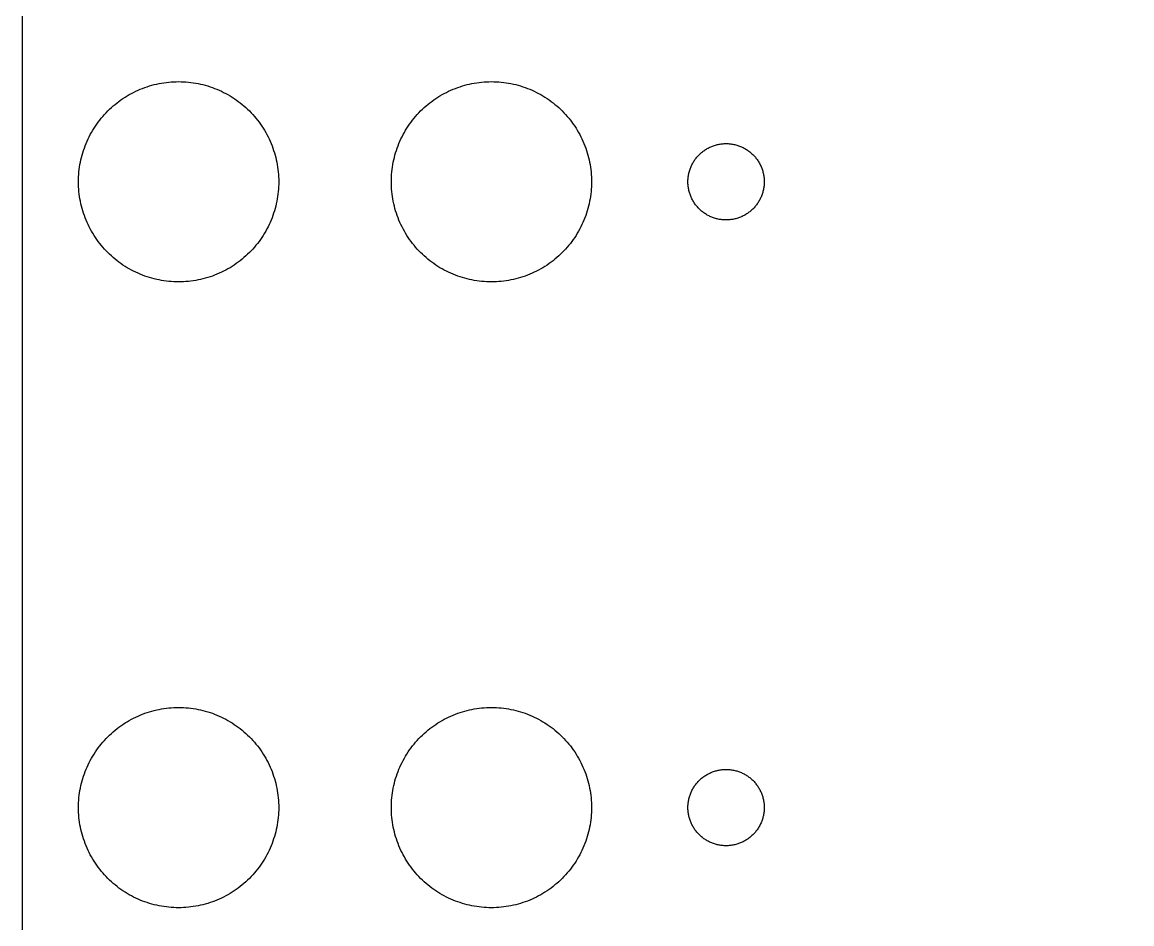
# Model space of a CAD drawing. Extents: x -13 to 170, y -142 to -14.
# Drawn here: x -12.5 to 31.84, y -114.02 to -78 of the extents above; entities that cross this region are included whole.
import ezdxf

# ---------------------------------------------------------------- set-up
doc = ezdxf.new("R2010")
doc.units = 0

msp = doc.modelspace()

# ---------------------------------------------------------------- linework, layer by layer
at = {"color": 34, "true_color": 0x008000}
for points in [[(-12.500102, -142.249906, 0), (170.040046, -142.249906, 0), (170.040046, -13.750036, 0), (-12.500102, -13.750036, 0), (-12.500102, -142.249906, 0)], [(-10.249916, -84.37499, 0), (-10.248646, -84.276946, 0), (-10.24509, -84.178648, 0), (-10.238994, -84.080858, 0), (-10.230612, -83.982814, 0), (-10.219944, -83.885278, 0), (-10.206736, -83.787996, 0), (-10.190988, -83.691222, 0), (-10.172954, -83.594702, 0), (-10.152634, -83.49869, 0), (-10.130028, -83.403186, 0), (-10.105136, -83.30819, 0), (-10.077704, -83.213956, 0), (-10.047986, -83.12023, 0), (-10.015982, -83.02752, 0), (-9.981946, -82.935318, 0), (-9.94537, -82.844386, 0), (-9.906762, -82.753962, 0), (-9.865868, -82.664808, 0), (-9.822688, -82.57667, 0), (-9.777476, -82.489294, 0), (-9.730232, -82.403442, 0), (-9.680956, -82.318606, 0), (-9.629394, -82.23504, 0), (-9.5758, -82.152744, 0), (-9.520174, -82.071718, 0), (-9.46277, -81.992216, 0), (-9.403334, -81.913984, 0), (-9.341866, -81.83753, 0), (-9.278874, -81.762346, 0), (-9.213596, -81.688686, 0), (-9.146794, -81.616804, 0), (-9.078468, -81.546446, 0), (-9.00811, -81.47812, 0), (-8.936228, -81.411318, 0), (-8.862568, -81.34604, 0), (-8.787384, -81.283048, 0), (-8.71093, -81.22158, 0), (-8.632698, -81.162144, 0), (-8.553196, -81.10474, 0), (-8.47217, -81.049114, 0), (-8.389874, -80.99552, 0), (-8.306308, -80.943958, 0), (-8.221472, -80.894682, 0), (-8.13562, -80.847438, 0), (-8.048244, -80.802226, 0), (-7.960106, -80.759046, 0), (-7.870952, -80.718152, 0), (-7.780528, -80.679544, 0), (-7.689596, -80.642968, 0), (-7.597394, -80.608932, 0), (-7.504684, -80.576928, 0), (-7.410958, -80.54721, 0), (-7.316724, -80.519778, 0), (-7.221728, -80.494886, 0), (-7.126224, -80.47228, 0), (-7.030212, -80.45196, 0), (-6.933692, -80.433926, 0), (-6.836918, -80.418178, 0), (-6.739636, -80.40497, 0), (-6.6421, -80.394302, 0), (-6.544056, -80.38592, 0), (-6.446266, -80.379824, 0), (-6.347968, -80.376268, 0), (-6.249924, -80.374998, 0), (-6.15188, -80.376268, 0), (-6.053582, -80.379824, 0), (-5.955792, -80.38592, 0), (-5.857748, -80.394302, 0), (-5.760212, -80.40497, 0), (-5.66293, -80.418178, 0), (-5.566156, -80.433926, 0), (-5.469636, -80.45196, 0), (-5.373624, -80.47228, 0), (-5.27812, -80.494886, 0), (-5.183124, -80.519778, 0), (-5.08889, -80.54721, 0), (-4.995164, -80.576928, 0), (-4.902454, -80.608932, 0), (-4.810252, -80.642968, 0), (-4.71932, -80.679544, 0), (-4.628896, -80.718152, 0), (-4.539742, -80.759046, 0), (-4.451604, -80.802226, 0), (-4.364228, -80.847438, 0), (-4.278376, -80.894682, 0), (-4.19354, -80.943958, 0), (-4.109974, -80.99552, 0), (-4.027678, -81.049114, 0), (-3.946652, -81.10474, 0), (-3.86715, -81.162144, 0), (-3.788918, -81.22158, 0), (-3.712464, -81.283048, 0), (-3.63728, -81.34604, 0), (-3.56362, -81.411318, 0), (-3.491738, -81.47812, 0), (-3.42138, -81.546446, 0), (-3.353054, -81.616804, 0), (-3.286252, -81.688686, 0), (-3.220974, -81.762346, 0), (-3.157982, -81.83753, 0), (-3.096514, -81.913984, 0), (-3.037078, -81.992216, 0), (-2.979674, -82.071718, 0), (-2.924048, -82.152744, 0), (-2.870454, -82.23504, 0), (-2.818892, -82.318606, 0), (-2.769616, -82.403442, 0), (-2.722372, -82.489294, 0), (-2.67716, -82.57667, 0), (-2.63398, -82.664808, 0), (-2.593086, -82.753962, 0), (-2.554478, -82.844386, 0), (-2.517902, -82.935318, 0), (-2.483866, -83.02752, 0), (-2.451862, -83.12023, 0), (-2.422144, -83.213956, 0), (-2.394712, -83.30819, 0), (-2.36982, -83.403186, 0), (-2.347214, -83.49869, 0), (-2.326894, -83.594702, 0), (-2.30886, -83.691222, 0), (-2.293112, -83.787996, 0), (-2.279904, -83.885278, 0), (-2.269236, -83.982814, 0), (-2.260854, -84.080858, 0), (-2.254758, -84.178648, 0), (-2.251202, -84.276946, 0), (-2.249932, -84.37499, 0), (-2.251202, -84.473034, 0), (-2.254758, -84.571332, 0), (-2.260854, -84.669122, 0), (-2.269236, -84.767166, 0), (-2.279904, -84.864702, 0), (-2.293112, -84.961984, 0), (-2.30886, -85.058758, 0), (-2.326894, -85.155278, 0), (-2.347214, -85.25129, 0), (-2.36982, -85.346794, 0), (-2.394712, -85.44179, 0), (-2.422144, -85.536024, 0), (-2.451862, -85.62975, 0), (-2.483866, -85.72246, 0), (-2.517902, -85.814662, 0), (-2.554478, -85.905594, 0), (-2.593086, -85.996018, 0), (-2.63398, -86.085172, 0), (-2.67716, -86.17331, 0), (-2.722372, -86.260686, 0), (-2.769616, -86.346538, 0), (-2.818892, -86.431374, 0), (-2.870454, -86.51494, 0), (-2.924048, -86.597236, 0), (-2.979674, -86.678262, 0), (-3.037078, -86.757764, 0), (-3.096514, -86.835996, 0), (-3.157982, -86.91245, 0), (-3.220974, -86.987634, 0), (-3.286252, -87.061294, 0), (-3.353054, -87.133176, 0), (-3.42138, -87.203534, 0), (-3.491738, -87.27186, 0), (-3.56362, -87.338662, 0), (-3.63728, -87.40394, 0), (-3.712464, -87.466932, 0), (-3.788918, -87.5284, 0), (-3.86715, -87.587836, 0), (-3.946652, -87.64524, 0), (-4.027678, -87.700866, 0), (-4.109974, -87.75446, 0), (-4.19354, -87.806022, 0), (-4.278376, -87.855298, 0), (-4.364228, -87.902542, 0), (-4.451604, -87.947754, 0), (-4.539742, -87.990934, 0), (-4.628896, -88.031828, 0), (-4.71932, -88.070436, 0), (-4.810252, -88.107012, 0), (-4.902454, -88.141048, 0), (-4.995164, -88.173052, 0), (-5.08889, -88.20277, 0), (-5.183124, -88.230202, 0), (-5.27812, -88.255094, 0), (-5.373624, -88.2777, 0), (-5.469636, -88.29802, 0), (-5.566156, -88.316054, 0), (-5.66293, -88.331802, 0), (-5.760212, -88.34501, 0), (-5.857748, -88.355678, 0), (-5.955792, -88.36406, 0), (-6.053582, -88.370156, 0), (-6.15188, -88.373712, 0), (-6.249924, -88.374982, 0), (-6.347968, -88.373712, 0), (-6.446266, -88.370156, 0), (-6.544056, -88.36406, 0), (-6.6421, -88.355678, 0), (-6.739636, -88.34501, 0), (-6.836918, -88.331802, 0), (-6.933692, -88.316054, 0), (-7.030212, -88.29802, 0), (-7.126224, -88.2777, 0), (-7.221728, -88.255094, 0), (-7.316724, -88.230202, 0), (-7.410958, -88.20277, 0), (-7.504684, -88.173052, 0), (-7.597394, -88.141048, 0), (-7.689596, -88.107012, 0), (-7.780528, -88.070436, 0), (-7.870952, -88.031828, 0), (-7.960106, -87.990934, 0), (-8.048244, -87.947754, 0), (-8.13562, -87.902542, 0), (-8.221472, -87.855298, 0), (-8.306308, -87.806022, 0), (-8.389874, -87.75446, 0), (-8.47217, -87.700866, 0), (-8.553196, -87.64524, 0), (-8.632698, -87.587836, 0), (-8.71093, -87.5284, 0), (-8.787384, -87.466932, 0), (-8.862568, -87.40394, 0), (-8.936228, -87.338662, 0), (-9.00811, -87.27186, 0), (-9.078468, -87.203534, 0), (-9.146794, -87.133176, 0), (-9.213596, -87.061294, 0), (-9.278874, -86.987634, 0), (-9.341866, -86.91245, 0), (-9.403334, -86.835996, 0), (-9.46277, -86.757764, 0), (-9.520174, -86.678262, 0), (-9.5758, -86.597236, 0), (-9.629394, -86.51494, 0), (-9.680956, -86.431374, 0), (-9.730232, -86.346538, 0), (-9.777476, -86.260686, 0), (-9.822688, -86.17331, 0), (-9.865868, -86.085172, 0), (-9.906762, -85.996018, 0), (-9.94537, -85.905594, 0), (-9.981946, -85.814662, 0), (-10.015982, -85.72246, 0), (-10.047986, -85.62975, 0), (-10.077704, -85.536024, 0), (-10.105136, -85.44179, 0), (-10.130028, -85.346794, 0), (-10.152634, -85.25129, 0), (-10.172954, -85.155278, 0), (-10.190988, -85.058758, 0), (-10.206736, -84.961984, 0), (-10.219944, -84.864702, 0), (-10.230612, -84.767166, 0), (-10.238994, -84.669122, 0), (-10.24509, -84.571332, 0), (-10.248646, -84.473034, 0), (-10.249916, -84.37499, 0)], [(2.249932, -84.37499, 0), (2.251202, -84.276946, 0), (2.254758, -84.178648, 0), (2.260854, -84.080858, 0), (2.269236, -83.982814, 0), (2.279904, -83.885278, 0), (2.293112, -83.787996, 0), (2.30886, -83.691222, 0), (2.326894, -83.594702, 0), (2.347214, -83.49869, 0), (2.36982, -83.403186, 0), (2.394712, -83.30819, 0), (2.422144, -83.213956, 0), (2.451862, -83.12023, 0), (2.483866, -83.02752, 0), (2.517902, -82.935318, 0), (2.554478, -82.844386, 0), (2.593086, -82.753962, 0), (2.63398, -82.664808, 0), (2.67716, -82.57667, 0), (2.722372, -82.489294, 0), (2.769616, -82.403442, 0), (2.818892, -82.318606, 0), (2.870454, -82.23504, 0), (2.924048, -82.152744, 0), (2.979674, -82.071718, 0), (3.037078, -81.992216, 0), (3.096514, -81.913984, 0), (3.157982, -81.83753, 0), (3.220974, -81.762346, 0), (3.286252, -81.688686, 0), (3.353054, -81.616804, 0), (3.42138, -81.546446, 0), (3.491738, -81.47812, 0), (3.56362, -81.411318, 0), (3.63728, -81.34604, 0), (3.712464, -81.283048, 0), (3.788918, -81.22158, 0), (3.86715, -81.162144, 0), (3.946652, -81.10474, 0), (4.027678, -81.049114, 0), (4.109974, -80.99552, 0), (4.19354, -80.943958, 0), (4.278376, -80.894682, 0), (4.364228, -80.847438, 0), (4.451604, -80.802226, 0), (4.539742, -80.759046, 0), (4.628896, -80.718152, 0), (4.71932, -80.679544, 0), (4.810252, -80.642968, 0), (4.902454, -80.608932, 0), (4.995164, -80.576928, 0), (5.08889, -80.54721, 0), (5.183124, -80.519778, 0), (5.27812, -80.494886, 0), (5.373624, -80.47228, 0), (5.469636, -80.45196, 0), (5.566156, -80.433926, 0), (5.66293, -80.418178, 0), (5.760212, -80.40497, 0), (5.857748, -80.394302, 0), (5.955792, -80.38592, 0), (6.053582, -80.379824, 0), (6.15188, -80.376268, 0), (6.249924, -80.374998, 0), (6.347968, -80.376268, 0), (6.446266, -80.379824, 0), (6.544056, -80.38592, 0), (6.6421, -80.394302, 0), (6.739636, -80.40497, 0), (6.836918, -80.418178, 0), (6.933692, -80.433926, 0), (7.030212, -80.45196, 0), (7.126224, -80.47228, 0), (7.221728, -80.494886, 0), (7.316724, -80.519778, 0), (7.410958, -80.54721, 0), (7.504684, -80.576928, 0), (7.597394, -80.608932, 0), (7.689596, -80.642968, 0), (7.780528, -80.679544, 0), (7.870952, -80.718152, 0), (7.960106, -80.759046, 0), (8.048244, -80.802226, 0), (8.13562, -80.847438, 0), (8.221472, -80.894682, 0), (8.306308, -80.943958, 0), (8.389874, -80.99552, 0), (8.47217, -81.049114, 0), (8.553196, -81.10474, 0), (8.632698, -81.162144, 0), (8.71093, -81.22158, 0), (8.787384, -81.283048, 0), (8.862568, -81.34604, 0), (8.936228, -81.411318, 0), (9.00811, -81.47812, 0), (9.078468, -81.546446, 0), (9.146794, -81.616804, 0), (9.213596, -81.688686, 0), (9.278874, -81.762346, 0), (9.341866, -81.83753, 0), (9.403334, -81.913984, 0), (9.46277, -81.992216, 0), (9.520174, -82.071718, 0), (9.5758, -82.152744, 0), (9.629394, -82.23504, 0), (9.680956, -82.318606, 0), (9.730232, -82.403442, 0), (9.777476, -82.489294, 0), (9.822688, -82.57667, 0), (9.865868, -82.664808, 0), (9.906762, -82.753962, 0), (9.94537, -82.844386, 0), (9.981946, -82.935318, 0), (10.015982, -83.02752, 0), (10.047986, -83.12023, 0), (10.077704, -83.213956, 0), (10.105136, -83.30819, 0), (10.130028, -83.403186, 0), (10.152634, -83.49869, 0), (10.172954, -83.594702, 0), (10.190988, -83.691222, 0), (10.206736, -83.787996, 0), (10.219944, -83.885278, 0), (10.230612, -83.982814, 0), (10.238994, -84.080858, 0), (10.24509, -84.178648, 0), (10.248646, -84.276946, 0), (10.249916, -84.37499, 0), (10.248646, -84.473034, 0), (10.24509, -84.571332, 0), (10.238994, -84.669122, 0), (10.230612, -84.767166, 0), (10.219944, -84.864702, 0), (10.206736, -84.961984, 0), (10.190988, -85.058758, 0), (10.172954, -85.155278, 0), (10.152634, -85.25129, 0), (10.130028, -85.346794, 0), (10.105136, -85.44179, 0), (10.077704, -85.536024, 0), (10.047986, -85.62975, 0), (10.015982, -85.72246, 0), (9.981946, -85.814662, 0), (9.94537, -85.905594, 0), (9.906762, -85.996018, 0), (9.865868, -86.085172, 0), (9.822688, -86.17331, 0), (9.777476, -86.260686, 0), (9.730232, -86.346538, 0), (9.680956, -86.431374, 0), (9.629394, -86.51494, 0), (9.5758, -86.597236, 0), (9.520174, -86.678262, 0), (9.46277, -86.757764, 0), (9.403334, -86.835996, 0), (9.341866, -86.91245, 0), (9.278874, -86.987634, 0), (9.213596, -87.061294, 0), (9.146794, -87.133176, 0), (9.078468, -87.203534, 0), (9.00811, -87.27186, 0), (8.936228, -87.338662, 0), (8.862568, -87.40394, 0), (8.787384, -87.466932, 0), (8.71093, -87.5284, 0), (8.632698, -87.587836, 0), (8.553196, -87.64524, 0), (8.47217, -87.700866, 0), (8.389874, -87.75446, 0), (8.306308, -87.806022, 0), (8.221472, -87.855298, 0), (8.13562, -87.902542, 0), (8.048244, -87.947754, 0), (7.960106, -87.990934, 0), (7.870952, -88.031828, 0), (7.780528, -88.070436, 0), (7.689596, -88.107012, 0), (7.597394, -88.141048, 0), (7.504684, -88.173052, 0), (7.410958, -88.20277, 0), (7.316724, -88.230202, 0), (7.221728, -88.255094, 0), (7.126224, -88.2777, 0), (7.030212, -88.29802, 0), (6.933692, -88.316054, 0), (6.836918, -88.331802, 0), (6.739636, -88.34501, 0), (6.6421, -88.355678, 0), (6.544056, -88.36406, 0), (6.446266, -88.370156, 0), (6.347968, -88.373712, 0), (6.249924, -88.374982, 0), (6.15188, -88.373712, 0), (6.053582, -88.370156, 0), (5.955792, -88.36406, 0), (5.857748, -88.355678, 0), (5.760212, -88.34501, 0), (5.66293, -88.331802, 0), (5.566156, -88.316054, 0), (5.469636, -88.29802, 0), (5.373624, -88.2777, 0), (5.27812, -88.255094, 0), (5.183124, -88.230202, 0), (5.08889, -88.20277, 0), (4.995164, -88.173052, 0), (4.902454, -88.141048, 0), (4.810252, -88.107012, 0), (4.71932, -88.070436, 0), (4.628896, -88.031828, 0), (4.539742, -87.990934, 0), (4.451604, -87.947754, 0), (4.364228, -87.902542, 0), (4.278376, -87.855298, 0), (4.19354, -87.806022, 0), (4.109974, -87.75446, 0), (4.027678, -87.700866, 0), (3.946652, -87.64524, 0), (3.86715, -87.587836, 0), (3.788918, -87.5284, 0), (3.712464, -87.466932, 0), (3.63728, -87.40394, 0), (3.56362, -87.338662, 0), (3.491738, -87.27186, 0), (3.42138, -87.203534, 0), (3.353054, -87.133176, 0), (3.286252, -87.061294, 0), (3.220974, -86.987634, 0), (3.157982, -86.91245, 0), (3.096514, -86.835996, 0), (3.037078, -86.757764, 0), (2.979674, -86.678262, 0), (2.924048, -86.597236, 0), (2.870454, -86.51494, 0), (2.818892, -86.431374, 0), (2.769616, -86.346538, 0), (2.722372, -86.260686, 0), (2.67716, -86.17331, 0), (2.63398, -86.085172, 0), (2.593086, -85.996018, 0), (2.554478, -85.905594, 0), (2.517902, -85.814662, 0), (2.483866, -85.72246, 0), (2.451862, -85.62975, 0), (2.422144, -85.536024, 0), (2.394712, -85.44179, 0), (2.36982, -85.346794, 0), (2.347214, -85.25129, 0), (2.326894, -85.155278, 0), (2.30886, -85.058758, 0), (2.293112, -84.961984, 0), (2.279904, -84.864702, 0), (2.269236, -84.767166, 0), (2.260854, -84.669122, 0), (2.254758, -84.571332, 0), (2.251202, -84.473034, 0), (2.249932, -84.37499, 0)], [(14.100048, -84.37499, 0), (14.100556, -84.33562, 0), (14.10208, -84.296504, 0), (14.10462, -84.257388, 0), (14.108176, -84.218272, 0), (14.112748, -84.179156, 0), (14.118336, -84.140294, 0), (14.124686, -84.101686, 0), (14.132306, -84.063078, 0), (14.140942, -84.024724, 0), (14.15034, -83.986624, 0), (14.160754, -83.948778, 0), (14.172184, -83.911186, 0), (14.18463, -83.873848, 0), (14.198092, -83.837018, 0), (14.212316, -83.800442, 0), (14.227556, -83.764374, 0), (14.243812, -83.72856, 0), (14.26083, -83.693254, 0), (14.278864, -83.658202, 0), (14.297914, -83.623912, 0), (14.317726, -83.589876, 0), (14.3383, -83.556602, 0), (14.35989, -83.523582, 0), (14.382242, -83.491324, 0), (14.405356, -83.459574, 0), (14.429232, -83.428586, 0), (14.454124, -83.398106, 0), (14.479524, -83.368134, 0), (14.50594, -83.339178, 0), (14.532864, -83.31073, 0), (14.560804, -83.28279, 0), (14.589252, -83.255866, 0), (14.618208, -83.22945, 0), (14.64818, -83.20405, 0), (14.67866, -83.179158, 0), (14.709648, -83.155282, 0), (14.741398, -83.132168, 0), (14.773656, -83.109816, 0), (14.806676, -83.088226, 0), (14.83995, -83.067652, 0), (14.873986, -83.04784, 0), (14.908276, -83.02879, 0), (14.943328, -83.010756, 0), (14.978634, -82.993738, 0), (15.014448, -82.977482, 0), (15.050516, -82.962242, 0), (15.087092, -82.948018, 0), (15.123922, -82.934556, 0), (15.16126, -82.92211, 0), (15.198852, -82.91068, 0), (15.236698, -82.900266, 0), (15.274798, -82.890868, 0), (15.313152, -82.882232, 0), (15.35176, -82.874612, 0), (15.390368, -82.868262, 0), (15.42923, -82.862674, 0), (15.468346, -82.858102, 0), (15.507462, -82.854546, 0), (15.546578, -82.852006, 0), (15.585694, -82.850482, 0), (15.625064, -82.849974, 0), (15.664434, -82.850482, 0), (15.70355, -82.852006, 0), (15.742666, -82.854546, 0), (15.781782, -82.858102, 0), (15.820898, -82.862674, 0), (15.85976, -82.868262, 0), (15.898368, -82.874612, 0), (15.936976, -82.882232, 0), (15.97533, -82.890868, 0), (16.01343, -82.900266, 0), (16.051276, -82.91068, 0), (16.088868, -82.92211, 0), (16.126206, -82.934556, 0), (16.163036, -82.948018, 0), (16.199612, -82.962242, 0), (16.23568, -82.977482, 0), (16.271494, -82.993738, 0), (16.3068, -83.010756, 0), (16.341852, -83.02879, 0), (16.376142, -83.04784, 0), (16.410178, -83.067652, 0), (16.443452, -83.088226, 0), (16.476472, -83.109816, 0), (16.50873, -83.132168, 0), (16.54048, -83.155282, 0), (16.571468, -83.179158, 0), (16.601948, -83.20405, 0), (16.63192, -83.22945, 0), (16.660876, -83.255866, 0), (16.689324, -83.28279, 0), (16.717264, -83.31073, 0), (16.744188, -83.339178, 0), (16.770604, -83.368134, 0), (16.796004, -83.398106, 0), (16.820896, -83.428586, 0), (16.844772, -83.459574, 0), (16.867886, -83.491324, 0), (16.890238, -83.523582, 0), (16.911828, -83.556602, 0), (16.932402, -83.589876, 0), (16.952214, -83.623912, 0), (16.971264, -83.658202, 0), (16.989298, -83.693254, 0), (17.006316, -83.72856, 0), (17.022572, -83.764374, 0), (17.037812, -83.800442, 0), (17.052036, -83.837018, 0), (17.065498, -83.873848, 0), (17.077944, -83.911186, 0), (17.089374, -83.948778, 0), (17.099788, -83.986624, 0), (17.109186, -84.024724, 0), (17.117822, -84.063078, 0), (17.125442, -84.101686, 0), (17.131792, -84.140294, 0), (17.13738, -84.179156, 0), (17.141952, -84.218272, 0), (17.145508, -84.257388, 0), (17.148048, -84.296504, 0), (17.149572, -84.33562, 0), (17.15008, -84.37499, 0), (17.149572, -84.41436, 0), (17.148048, -84.453476, 0), (17.145508, -84.492592, 0), (17.141952, -84.531708, 0), (17.13738, -84.570824, 0), (17.131792, -84.609686, 0), (17.125442, -84.648294, 0), (17.117822, -84.686902, 0), (17.109186, -84.725256, 0), (17.099788, -84.763356, 0), (17.089374, -84.801202, 0), (17.077944, -84.838794, 0), (17.065498, -84.876132, 0), (17.052036, -84.912962, 0), (17.037812, -84.949538, 0), (17.022572, -84.985606, 0), (17.006316, -85.02142, 0), (16.989298, -85.056726, 0), (16.971264, -85.091778, 0), (16.952214, -85.126068, 0), (16.932402, -85.160104, 0), (16.911828, -85.193378, 0), (16.890238, -85.226398, 0), (16.867886, -85.258656, 0), (16.844772, -85.290406, 0), (16.820896, -85.321394, 0), (16.796004, -85.351874, 0), (16.770604, -85.381846, 0), (16.744188, -85.410802, 0), (16.717264, -85.43925, 0), (16.689324, -85.46719, 0), (16.660876, -85.494114, 0), (16.63192, -85.52053, 0), (16.601948, -85.54593, 0), (16.571468, -85.570822, 0), (16.54048, -85.594698, 0), (16.50873, -85.617812, 0), (16.476472, -85.640164, 0), (16.443452, -85.661754, 0), (16.410178, -85.682328, 0), (16.376142, -85.70214, 0), (16.341852, -85.72119, 0), (16.3068, -85.739224, 0), (16.271494, -85.756242, 0), (16.23568, -85.772498, 0), (16.199612, -85.787738, 0), (16.163036, -85.801962, 0), (16.126206, -85.815424, 0), (16.088868, -85.82787, 0), (16.051276, -85.8393, 0), (16.01343, -85.849714, 0), (15.97533, -85.859112, 0), (15.936976, -85.867748, 0), (15.898368, -85.875368, 0), (15.85976, -85.881718, 0), (15.820898, -85.887306, 0), (15.781782, -85.891878, 0), (15.742666, -85.895434, 0), (15.70355, -85.897974, 0), (15.664434, -85.899498, 0), (15.625064, -85.900006, 0), (15.585694, -85.899498, 0), (15.546578, -85.897974, 0), (15.507462, -85.895434, 0), (15.468346, -85.891878, 0), (15.42923, -85.887306, 0), (15.390368, -85.881718, 0), (15.35176, -85.875368, 0), (15.313152, -85.867748, 0), (15.274798, -85.859112, 0), (15.236698, -85.849714, 0), (15.198852, -85.8393, 0), (15.16126, -85.82787, 0), (15.123922, -85.815424, 0), (15.087092, -85.801962, 0), (15.050516, -85.787738, 0), (15.014448, -85.772498, 0), (14.978634, -85.756242, 0), (14.943328, -85.739224, 0), (14.908276, -85.72119, 0), (14.873986, -85.70214, 0), (14.83995, -85.682328, 0), (14.806676, -85.661754, 0), (14.773656, -85.640164, 0), (14.741398, -85.617812, 0), (14.709648, -85.594698, 0), (14.67866, -85.570822, 0), (14.64818, -85.54593, 0), (14.618208, -85.52053, 0), (14.589252, -85.494114, 0), (14.560804, -85.46719, 0), (14.532864, -85.43925, 0), (14.50594, -85.410802, 0), (14.479524, -85.381846, 0), (14.454124, -85.351874, 0), (14.429232, -85.321394, 0), (14.405356, -85.290406, 0), (14.382242, -85.258656, 0), (14.35989, -85.226398, 0), (14.3383, -85.193378, 0), (14.317726, -85.160104, 0), (14.297914, -85.126068, 0), (14.278864, -85.091778, 0), (14.26083, -85.056726, 0), (14.243812, -85.02142, 0), (14.227556, -84.985606, 0), (14.212316, -84.949538, 0), (14.198092, -84.912962, 0), (14.18463, -84.876132, 0), (14.172184, -84.838794, 0), (14.160754, -84.801202, 0), (14.15034, -84.763356, 0), (14.140942, -84.725256, 0), (14.132306, -84.686902, 0), (14.124686, -84.648294, 0), (14.118336, -84.609686, 0), (14.112748, -84.570824, 0), (14.108176, -84.531708, 0), (14.10462, -84.492592, 0), (14.10208, -84.453476, 0), (14.100556, -84.41436, 0), (14.100048, -84.37499, 0)], [(-10.249916, -109.37494, 0), (-10.248646, -109.276896, 0), (-10.24509, -109.178598, 0), (-10.238994, -109.080808, 0), (-10.230612, -108.982764, 0), (-10.219944, -108.885228, 0), (-10.206736, -108.787946, 0), (-10.190988, -108.691172, 0), (-10.172954, -108.594652, 0), (-10.152634, -108.49864, 0), (-10.130028, -108.403136, 0), (-10.105136, -108.30814, 0), (-10.077704, -108.213906, 0), (-10.047986, -108.12018, 0), (-10.015982, -108.02747, 0), (-9.981946, -107.935268, 0), (-9.94537, -107.844336, 0), (-9.906762, -107.753912, 0), (-9.865868, -107.664758, 0), (-9.822688, -107.57662, 0), (-9.777476, -107.489244, 0), (-9.730232, -107.403392, 0), (-9.680956, -107.318556, 0), (-9.629394, -107.23499, 0), (-9.5758, -107.152694, 0), (-9.520174, -107.071668, 0), (-9.46277, -106.992166, 0), (-9.403334, -106.913934, 0), (-9.341866, -106.83748, 0), (-9.278874, -106.762296, 0), (-9.213596, -106.688636, 0), (-9.146794, -106.616754, 0), (-9.078468, -106.546396, 0), (-9.00811, -106.47807, 0), (-8.936228, -106.411268, 0), (-8.862568, -106.34599, 0), (-8.787384, -106.282998, 0), (-8.71093, -106.22153, 0), (-8.632698, -106.162094, 0), (-8.553196, -106.10469, 0), (-8.47217, -106.049064, 0), (-8.389874, -105.99547, 0), (-8.306308, -105.943908, 0), (-8.221472, -105.894632, 0), (-8.13562, -105.847388, 0), (-8.048244, -105.802176, 0), (-7.960106, -105.758996, 0), (-7.870952, -105.718102, 0), (-7.780528, -105.679494, 0), (-7.689596, -105.642918, 0), (-7.597394, -105.608882, 0), (-7.504684, -105.576878, 0), (-7.410958, -105.54716, 0), (-7.316724, -105.519728, 0), (-7.221728, -105.494836, 0), (-7.126224, -105.47223, 0), (-7.030212, -105.45191, 0), (-6.933692, -105.433876, 0), (-6.836918, -105.418128, 0), (-6.739636, -105.40492, 0), (-6.6421, -105.394252, 0), (-6.544056, -105.38587, 0), (-6.446266, -105.379774, 0), (-6.347968, -105.376218, 0), (-6.249924, -105.374948, 0), (-6.15188, -105.376218, 0), (-6.053582, -105.379774, 0), (-5.955792, -105.38587, 0), (-5.857748, -105.394252, 0), (-5.760212, -105.40492, 0), (-5.66293, -105.418128, 0), (-5.566156, -105.433876, 0), (-5.469636, -105.45191, 0), (-5.373624, -105.47223, 0), (-5.27812, -105.494836, 0), (-5.183124, -105.519728, 0), (-5.08889, -105.54716, 0), (-4.995164, -105.576878, 0), (-4.902454, -105.608882, 0), (-4.810252, -105.642918, 0), (-4.71932, -105.679494, 0), (-4.628896, -105.718102, 0), (-4.539742, -105.758996, 0), (-4.451604, -105.802176, 0), (-4.364228, -105.847388, 0), (-4.278376, -105.894632, 0), (-4.19354, -105.943908, 0), (-4.109974, -105.99547, 0), (-4.027678, -106.049064, 0), (-3.946652, -106.10469, 0), (-3.86715, -106.162094, 0), (-3.788918, -106.22153, 0), (-3.712464, -106.282998, 0), (-3.63728, -106.34599, 0), (-3.56362, -106.411268, 0), (-3.491738, -106.47807, 0), (-3.42138, -106.546396, 0), (-3.353054, -106.616754, 0), (-3.286252, -106.688636, 0), (-3.220974, -106.762296, 0), (-3.157982, -106.83748, 0), (-3.096514, -106.913934, 0), (-3.037078, -106.992166, 0), (-2.979674, -107.071668, 0), (-2.924048, -107.152694, 0), (-2.870454, -107.23499, 0), (-2.818892, -107.318556, 0), (-2.769616, -107.403392, 0), (-2.722372, -107.489244, 0), (-2.67716, -107.57662, 0), (-2.63398, -107.664758, 0), (-2.593086, -107.753912, 0), (-2.554478, -107.844336, 0), (-2.517902, -107.935268, 0), (-2.483866, -108.02747, 0), (-2.451862, -108.12018, 0), (-2.422144, -108.213906, 0), (-2.394712, -108.30814, 0), (-2.36982, -108.403136, 0), (-2.347214, -108.49864, 0), (-2.326894, -108.594652, 0), (-2.30886, -108.691172, 0), (-2.293112, -108.787946, 0), (-2.279904, -108.885228, 0), (-2.269236, -108.982764, 0), (-2.260854, -109.080808, 0), (-2.254758, -109.178598, 0), (-2.251202, -109.276896, 0), (-2.249932, -109.37494, 0), (-2.251202, -109.472984, 0), (-2.254758, -109.571282, 0), (-2.260854, -109.669072, 0), (-2.269236, -109.767116, 0), (-2.279904, -109.864652, 0), (-2.293112, -109.961934, 0), (-2.30886, -110.058708, 0), (-2.326894, -110.155228, 0), (-2.347214, -110.25124, 0), (-2.36982, -110.346744, 0), (-2.394712, -110.44174, 0), (-2.422144, -110.535974, 0), (-2.451862, -110.6297, 0), (-2.483866, -110.72241, 0), (-2.517902, -110.814612, 0), (-2.554478, -110.905544, 0), (-2.593086, -110.995968, 0), (-2.63398, -111.085122, 0), (-2.67716, -111.17326, 0), (-2.722372, -111.260636, 0), (-2.769616, -111.346488, 0), (-2.818892, -111.431324, 0), (-2.870454, -111.51489, 0), (-2.924048, -111.597186, 0), (-2.979674, -111.678212, 0), (-3.037078, -111.757714, 0), (-3.096514, -111.835946, 0), (-3.157982, -111.9124, 0), (-3.220974, -111.987584, 0), (-3.286252, -112.061244, 0), (-3.353054, -112.133126, 0), (-3.42138, -112.203484, 0), (-3.491738, -112.27181, 0), (-3.56362, -112.338612, 0), (-3.63728, -112.40389, 0), (-3.712464, -112.466882, 0), (-3.788918, -112.52835, 0), (-3.86715, -112.587786, 0), (-3.946652, -112.64519, 0), (-4.027678, -112.700816, 0), (-4.109974, -112.75441, 0), (-4.19354, -112.805972, 0), (-4.278376, -112.855248, 0), (-4.364228, -112.902492, 0), (-4.451604, -112.947704, 0), (-4.539742, -112.990884, 0), (-4.628896, -113.031778, 0), (-4.71932, -113.070386, 0), (-4.810252, -113.106962, 0), (-4.902454, -113.140998, 0), (-4.995164, -113.173002, 0), (-5.08889, -113.20272, 0), (-5.183124, -113.230152, 0), (-5.27812, -113.255044, 0), (-5.373624, -113.27765, 0), (-5.469636, -113.29797, 0), (-5.566156, -113.316004, 0), (-5.66293, -113.331752, 0), (-5.760212, -113.34496, 0), (-5.857748, -113.355628, 0), (-5.955792, -113.36401, 0), (-6.053582, -113.370106, 0), (-6.15188, -113.373662, 0), (-6.249924, -113.374932, 0), (-6.347968, -113.373662, 0), (-6.446266, -113.370106, 0), (-6.544056, -113.36401, 0), (-6.6421, -113.355628, 0), (-6.739636, -113.34496, 0), (-6.836918, -113.331752, 0), (-6.933692, -113.316004, 0), (-7.030212, -113.29797, 0), (-7.126224, -113.27765, 0), (-7.221728, -113.255044, 0), (-7.316724, -113.230152, 0), (-7.410958, -113.20272, 0), (-7.504684, -113.173002, 0), (-7.597394, -113.140998, 0), (-7.689596, -113.106962, 0), (-7.780528, -113.070386, 0), (-7.870952, -113.031778, 0), (-7.960106, -112.990884, 0), (-8.048244, -112.947704, 0), (-8.13562, -112.902492, 0), (-8.221472, -112.855248, 0), (-8.306308, -112.805972, 0), (-8.389874, -112.75441, 0), (-8.47217, -112.700816, 0), (-8.553196, -112.64519, 0), (-8.632698, -112.587786, 0), (-8.71093, -112.52835, 0), (-8.787384, -112.466882, 0), (-8.862568, -112.40389, 0), (-8.936228, -112.338612, 0), (-9.00811, -112.27181, 0), (-9.078468, -112.203484, 0), (-9.146794, -112.133126, 0), (-9.213596, -112.061244, 0), (-9.278874, -111.987584, 0), (-9.341866, -111.9124, 0), (-9.403334, -111.835946, 0), (-9.46277, -111.757714, 0), (-9.520174, -111.678212, 0), (-9.5758, -111.597186, 0), (-9.629394, -111.51489, 0), (-9.680956, -111.431324, 0), (-9.730232, -111.346488, 0), (-9.777476, -111.260636, 0), (-9.822688, -111.17326, 0), (-9.865868, -111.085122, 0), (-9.906762, -110.995968, 0), (-9.94537, -110.905544, 0), (-9.981946, -110.814612, 0), (-10.015982, -110.72241, 0), (-10.047986, -110.6297, 0), (-10.077704, -110.535974, 0), (-10.105136, -110.44174, 0), (-10.130028, -110.346744, 0), (-10.152634, -110.25124, 0), (-10.172954, -110.155228, 0), (-10.190988, -110.058708, 0), (-10.206736, -109.961934, 0), (-10.219944, -109.864652, 0), (-10.230612, -109.767116, 0), (-10.238994, -109.669072, 0), (-10.24509, -109.571282, 0), (-10.248646, -109.472984, 0), (-10.249916, -109.37494, 0)], [(2.249932, -109.37494, 0), (2.251202, -109.276896, 0), (2.254758, -109.178598, 0), (2.260854, -109.080808, 0), (2.269236, -108.982764, 0), (2.279904, -108.885228, 0), (2.293112, -108.787946, 0), (2.30886, -108.691172, 0), (2.326894, -108.594652, 0), (2.347214, -108.49864, 0), (2.36982, -108.403136, 0), (2.394712, -108.30814, 0), (2.422144, -108.213906, 0), (2.451862, -108.12018, 0), (2.483866, -108.02747, 0), (2.517902, -107.935268, 0), (2.554478, -107.844336, 0), (2.593086, -107.753912, 0), (2.63398, -107.664758, 0), (2.67716, -107.57662, 0), (2.722372, -107.489244, 0), (2.769616, -107.403392, 0), (2.818892, -107.318556, 0), (2.870454, -107.23499, 0), (2.924048, -107.152694, 0), (2.979674, -107.071668, 0), (3.037078, -106.992166, 0), (3.096514, -106.913934, 0), (3.157982, -106.83748, 0), (3.220974, -106.762296, 0), (3.286252, -106.688636, 0), (3.353054, -106.616754, 0), (3.42138, -106.546396, 0), (3.491738, -106.47807, 0), (3.56362, -106.411268, 0), (3.63728, -106.34599, 0), (3.712464, -106.282998, 0), (3.788918, -106.22153, 0), (3.86715, -106.162094, 0), (3.946652, -106.10469, 0), (4.027678, -106.049064, 0), (4.109974, -105.99547, 0), (4.19354, -105.943908, 0), (4.278376, -105.894632, 0), (4.364228, -105.847388, 0), (4.451604, -105.802176, 0), (4.539742, -105.758996, 0), (4.628896, -105.718102, 0), (4.71932, -105.679494, 0), (4.810252, -105.642918, 0), (4.902454, -105.608882, 0), (4.995164, -105.576878, 0), (5.08889, -105.54716, 0), (5.183124, -105.519728, 0), (5.27812, -105.494836, 0), (5.373624, -105.47223, 0), (5.469636, -105.45191, 0), (5.566156, -105.433876, 0), (5.66293, -105.418128, 0), (5.760212, -105.40492, 0), (5.857748, -105.394252, 0), (5.955792, -105.38587, 0), (6.053582, -105.379774, 0), (6.15188, -105.376218, 0), (6.249924, -105.374948, 0), (6.347968, -105.376218, 0), (6.446266, -105.379774, 0), (6.544056, -105.38587, 0), (6.6421, -105.394252, 0), (6.739636, -105.40492, 0), (6.836918, -105.418128, 0), (6.933692, -105.433876, 0), (7.030212, -105.45191, 0), (7.126224, -105.47223, 0), (7.221728, -105.494836, 0), (7.316724, -105.519728, 0), (7.410958, -105.54716, 0), (7.504684, -105.576878, 0), (7.597394, -105.608882, 0), (7.689596, -105.642918, 0), (7.780528, -105.679494, 0), (7.870952, -105.718102, 0), (7.960106, -105.758996, 0), (8.048244, -105.802176, 0), (8.13562, -105.847388, 0), (8.221472, -105.894632, 0), (8.306308, -105.943908, 0), (8.389874, -105.99547, 0), (8.47217, -106.049064, 0), (8.553196, -106.10469, 0), (8.632698, -106.162094, 0), (8.71093, -106.22153, 0), (8.787384, -106.282998, 0), (8.862568, -106.34599, 0), (8.936228, -106.411268, 0), (9.00811, -106.47807, 0), (9.078468, -106.546396, 0), (9.146794, -106.616754, 0), (9.213596, -106.688636, 0), (9.278874, -106.762296, 0), (9.341866, -106.83748, 0), (9.403334, -106.913934, 0), (9.46277, -106.992166, 0), (9.520174, -107.071668, 0), (9.5758, -107.152694, 0), (9.629394, -107.23499, 0), (9.680956, -107.318556, 0), (9.730232, -107.403392, 0), (9.777476, -107.489244, 0), (9.822688, -107.57662, 0), (9.865868, -107.664758, 0), (9.906762, -107.753912, 0), (9.94537, -107.844336, 0), (9.981946, -107.935268, 0), (10.015982, -108.02747, 0), (10.047986, -108.12018, 0), (10.077704, -108.213906, 0), (10.105136, -108.30814, 0), (10.130028, -108.403136, 0), (10.152634, -108.49864, 0), (10.172954, -108.594652, 0), (10.190988, -108.691172, 0), (10.206736, -108.787946, 0), (10.219944, -108.885228, 0), (10.230612, -108.982764, 0), (10.238994, -109.080808, 0), (10.24509, -109.178598, 0), (10.248646, -109.276896, 0), (10.249916, -109.37494, 0), (10.248646, -109.472984, 0), (10.24509, -109.571282, 0), (10.238994, -109.669072, 0), (10.230612, -109.767116, 0), (10.219944, -109.864652, 0), (10.206736, -109.961934, 0), (10.190988, -110.058708, 0), (10.172954, -110.155228, 0), (10.152634, -110.25124, 0), (10.130028, -110.346744, 0), (10.105136, -110.44174, 0), (10.077704, -110.535974, 0), (10.047986, -110.6297, 0), (10.015982, -110.72241, 0), (9.981946, -110.814612, 0), (9.94537, -110.905544, 0), (9.906762, -110.995968, 0), (9.865868, -111.085122, 0), (9.822688, -111.17326, 0), (9.777476, -111.260636, 0), (9.730232, -111.346488, 0), (9.680956, -111.431324, 0), (9.629394, -111.51489, 0), (9.5758, -111.597186, 0), (9.520174, -111.678212, 0), (9.46277, -111.757714, 0), (9.403334, -111.835946, 0), (9.341866, -111.9124, 0), (9.278874, -111.987584, 0), (9.213596, -112.061244, 0), (9.146794, -112.133126, 0), (9.078468, -112.203484, 0), (9.00811, -112.27181, 0), (8.936228, -112.338612, 0), (8.862568, -112.40389, 0), (8.787384, -112.466882, 0), (8.71093, -112.52835, 0), (8.632698, -112.587786, 0), (8.553196, -112.64519, 0), (8.47217, -112.700816, 0), (8.389874, -112.75441, 0), (8.306308, -112.805972, 0), (8.221472, -112.855248, 0), (8.13562, -112.902492, 0), (8.048244, -112.947704, 0), (7.960106, -112.990884, 0), (7.870952, -113.031778, 0), (7.780528, -113.070386, 0), (7.689596, -113.106962, 0), (7.597394, -113.140998, 0), (7.504684, -113.173002, 0), (7.410958, -113.20272, 0), (7.316724, -113.230152, 0), (7.221728, -113.255044, 0), (7.126224, -113.27765, 0), (7.030212, -113.29797, 0), (6.933692, -113.316004, 0), (6.836918, -113.331752, 0), (6.739636, -113.34496, 0), (6.6421, -113.355628, 0), (6.544056, -113.36401, 0), (6.446266, -113.370106, 0), (6.347968, -113.373662, 0), (6.249924, -113.374932, 0), (6.15188, -113.373662, 0), (6.053582, -113.370106, 0), (5.955792, -113.36401, 0), (5.857748, -113.355628, 0), (5.760212, -113.34496, 0), (5.66293, -113.331752, 0), (5.566156, -113.316004, 0), (5.469636, -113.29797, 0), (5.373624, -113.27765, 0), (5.27812, -113.255044, 0), (5.183124, -113.230152, 0), (5.08889, -113.20272, 0), (4.995164, -113.173002, 0), (4.902454, -113.140998, 0), (4.810252, -113.106962, 0), (4.71932, -113.070386, 0), (4.628896, -113.031778, 0), (4.539742, -112.990884, 0), (4.451604, -112.947704, 0), (4.364228, -112.902492, 0), (4.278376, -112.855248, 0), (4.19354, -112.805972, 0), (4.109974, -112.75441, 0), (4.027678, -112.700816, 0), (3.946652, -112.64519, 0), (3.86715, -112.587786, 0), (3.788918, -112.52835, 0), (3.712464, -112.466882, 0), (3.63728, -112.40389, 0), (3.56362, -112.338612, 0), (3.491738, -112.27181, 0), (3.42138, -112.203484, 0), (3.353054, -112.133126, 0), (3.286252, -112.061244, 0), (3.220974, -111.987584, 0), (3.157982, -111.9124, 0), (3.096514, -111.835946, 0), (3.037078, -111.757714, 0), (2.979674, -111.678212, 0), (2.924048, -111.597186, 0), (2.870454, -111.51489, 0), (2.818892, -111.431324, 0), (2.769616, -111.346488, 0), (2.722372, -111.260636, 0), (2.67716, -111.17326, 0), (2.63398, -111.085122, 0), (2.593086, -110.995968, 0), (2.554478, -110.905544, 0), (2.517902, -110.814612, 0), (2.483866, -110.72241, 0), (2.451862, -110.6297, 0), (2.422144, -110.535974, 0), (2.394712, -110.44174, 0), (2.36982, -110.346744, 0), (2.347214, -110.25124, 0), (2.326894, -110.155228, 0), (2.30886, -110.058708, 0), (2.293112, -109.961934, 0), (2.279904, -109.864652, 0), (2.269236, -109.767116, 0), (2.260854, -109.669072, 0), (2.254758, -109.571282, 0), (2.251202, -109.472984, 0), (2.249932, -109.37494, 0)], [(14.100048, -109.37494, 0), (14.100556, -109.33557, 0), (14.10208, -109.296454, 0), (14.10462, -109.257338, 0), (14.108176, -109.218222, 0), (14.112748, -109.179106, 0), (14.118336, -109.140244, 0), (14.124686, -109.101636, 0), (14.132306, -109.063028, 0), (14.140942, -109.024674, 0), (14.15034, -108.986574, 0), (14.160754, -108.948728, 0), (14.172184, -108.911136, 0), (14.18463, -108.873798, 0), (14.198092, -108.836968, 0), (14.212316, -108.800392, 0), (14.227556, -108.764324, 0), (14.243812, -108.72851, 0), (14.26083, -108.693204, 0), (14.278864, -108.658152, 0), (14.297914, -108.623862, 0), (14.317726, -108.589826, 0), (14.3383, -108.556552, 0), (14.35989, -108.523532, 0), (14.382242, -108.491274, 0), (14.405356, -108.459524, 0), (14.429232, -108.428536, 0), (14.454124, -108.398056, 0), (14.479524, -108.368084, 0), (14.50594, -108.339128, 0), (14.532864, -108.31068, 0), (14.560804, -108.28274, 0), (14.589252, -108.255816, 0), (14.618208, -108.2294, 0), (14.64818, -108.204, 0), (14.67866, -108.179108, 0), (14.709648, -108.155232, 0), (14.741398, -108.132118, 0), (14.773656, -108.109766, 0), (14.806676, -108.088176, 0), (14.83995, -108.067602, 0), (14.873986, -108.04779, 0), (14.908276, -108.02874, 0), (14.943328, -108.010706, 0), (14.978634, -107.993688, 0), (15.014448, -107.977432, 0), (15.050516, -107.962192, 0), (15.087092, -107.947968, 0), (15.123922, -107.934506, 0), (15.16126, -107.92206, 0), (15.198852, -107.91063, 0), (15.236698, -107.900216, 0), (15.274798, -107.890818, 0), (15.313152, -107.882182, 0), (15.35176, -107.874562, 0), (15.390368, -107.868212, 0), (15.42923, -107.862624, 0), (15.468346, -107.858052, 0), (15.507462, -107.854496, 0), (15.546578, -107.851956, 0), (15.585694, -107.850432, 0), (15.625064, -107.849924, 0), (15.664434, -107.850432, 0), (15.70355, -107.851956, 0), (15.742666, -107.854496, 0), (15.781782, -107.858052, 0), (15.820898, -107.862624, 0), (15.85976, -107.868212, 0), (15.898368, -107.874562, 0), (15.936976, -107.882182, 0), (15.97533, -107.890818, 0), (16.01343, -107.900216, 0), (16.051276, -107.91063, 0), (16.088868, -107.92206, 0), (16.126206, -107.934506, 0), (16.163036, -107.947968, 0), (16.199612, -107.962192, 0), (16.23568, -107.977432, 0), (16.271494, -107.993688, 0), (16.3068, -108.010706, 0), (16.341852, -108.02874, 0), (16.376142, -108.04779, 0), (16.410178, -108.067602, 0), (16.443452, -108.088176, 0), (16.476472, -108.109766, 0), (16.50873, -108.132118, 0), (16.54048, -108.155232, 0), (16.571468, -108.179108, 0), (16.601948, -108.204, 0), (16.63192, -108.2294, 0), (16.660876, -108.255816, 0), (16.689324, -108.28274, 0), (16.717264, -108.31068, 0), (16.744188, -108.339128, 0), (16.770604, -108.368084, 0), (16.796004, -108.398056, 0), (16.820896, -108.428536, 0), (16.844772, -108.459524, 0), (16.867886, -108.491274, 0), (16.890238, -108.523532, 0), (16.911828, -108.556552, 0), (16.932402, -108.589826, 0), (16.952214, -108.623862, 0), (16.971264, -108.658152, 0), (16.989298, -108.693204, 0), (17.006316, -108.72851, 0), (17.022572, -108.764324, 0), (17.037812, -108.800392, 0), (17.052036, -108.836968, 0), (17.065498, -108.873798, 0), (17.077944, -108.911136, 0), (17.089374, -108.948728, 0), (17.099788, -108.986574, 0), (17.109186, -109.024674, 0), (17.117822, -109.063028, 0), (17.125442, -109.101636, 0), (17.131792, -109.140244, 0), (17.13738, -109.179106, 0), (17.141952, -109.218222, 0), (17.145508, -109.257338, 0), (17.148048, -109.296454, 0), (17.149572, -109.33557, 0), (17.15008, -109.37494, 0), (17.149572, -109.41431, 0), (17.148048, -109.453426, 0), (17.145508, -109.492542, 0), (17.141952, -109.531658, 0), (17.13738, -109.570774, 0), (17.131792, -109.609636, 0), (17.125442, -109.648244, 0), (17.117822, -109.686852, 0), (17.109186, -109.725206, 0), (17.099788, -109.763306, 0), (17.089374, -109.801152, 0), (17.077944, -109.838744, 0), (17.065498, -109.876082, 0), (17.052036, -109.912912, 0), (17.037812, -109.949488, 0), (17.022572, -109.985556, 0), (17.006316, -110.02137, 0), (16.989298, -110.056676, 0), (16.971264, -110.091728, 0), (16.952214, -110.126018, 0), (16.932402, -110.160054, 0), (16.911828, -110.193328, 0), (16.890238, -110.226348, 0), (16.867886, -110.258606, 0), (16.844772, -110.290356, 0), (16.820896, -110.321344, 0), (16.796004, -110.351824, 0), (16.770604, -110.381796, 0), (16.744188, -110.410752, 0), (16.717264, -110.4392, 0), (16.689324, -110.46714, 0), (16.660876, -110.494064, 0), (16.63192, -110.52048, 0), (16.601948, -110.54588, 0), (16.571468, -110.570772, 0), (16.54048, -110.594648, 0), (16.50873, -110.617762, 0), (16.476472, -110.640114, 0), (16.443452, -110.661704, 0), (16.410178, -110.682278, 0), (16.376142, -110.70209, 0), (16.341852, -110.72114, 0), (16.3068, -110.739174, 0), (16.271494, -110.756192, 0), (16.23568, -110.772448, 0), (16.199612, -110.787688, 0), (16.163036, -110.801912, 0), (16.126206, -110.815374, 0), (16.088868, -110.82782, 0), (16.051276, -110.83925, 0), (16.01343, -110.849664, 0), (15.97533, -110.859062, 0), (15.936976, -110.867698, 0), (15.898368, -110.875318, 0), (15.85976, -110.881668, 0), (15.820898, -110.887256, 0), (15.781782, -110.891828, 0), (15.742666, -110.895384, 0), (15.70355, -110.897924, 0), (15.664434, -110.899448, 0), (15.625064, -110.899956, 0), (15.585694, -110.899448, 0), (15.546578, -110.897924, 0), (15.507462, -110.895384, 0), (15.468346, -110.891828, 0), (15.42923, -110.887256, 0), (15.390368, -110.881668, 0), (15.35176, -110.875318, 0), (15.313152, -110.867698, 0), (15.274798, -110.859062, 0), (15.236698, -110.849664, 0), (15.198852, -110.83925, 0), (15.16126, -110.82782, 0), (15.123922, -110.815374, 0), (15.087092, -110.801912, 0), (15.050516, -110.787688, 0), (15.014448, -110.772448, 0), (14.978634, -110.756192, 0), (14.943328, -110.739174, 0), (14.908276, -110.72114, 0), (14.873986, -110.70209, 0), (14.83995, -110.682278, 0), (14.806676, -110.661704, 0), (14.773656, -110.640114, 0), (14.741398, -110.617762, 0), (14.709648, -110.594648, 0), (14.67866, -110.570772, 0), (14.64818, -110.54588, 0), (14.618208, -110.52048, 0), (14.589252, -110.494064, 0), (14.560804, -110.46714, 0), (14.532864, -110.4392, 0), (14.50594, -110.410752, 0), (14.479524, -110.381796, 0), (14.454124, -110.351824, 0), (14.429232, -110.321344, 0), (14.405356, -110.290356, 0), (14.382242, -110.258606, 0), (14.35989, -110.226348, 0), (14.3383, -110.193328, 0), (14.317726, -110.160054, 0), (14.297914, -110.126018, 0), (14.278864, -110.091728, 0), (14.26083, -110.056676, 0), (14.243812, -110.02137, 0), (14.227556, -109.985556, 0), (14.212316, -109.949488, 0), (14.198092, -109.912912, 0), (14.18463, -109.876082, 0), (14.172184, -109.838744, 0), (14.160754, -109.801152, 0), (14.15034, -109.763306, 0), (14.140942, -109.725206, 0), (14.132306, -109.686852, 0), (14.124686, -109.648244, 0), (14.118336, -109.609636, 0), (14.112748, -109.570774, 0), (14.108176, -109.531658, 0), (14.10462, -109.492542, 0), (14.10208, -109.453426, 0), (14.100556, -109.41431, 0), (14.100048, -109.37494, 0)]]:
    msp.add_polyline3d(points, close=True, dxfattribs=at)
at = {"color": 5, "true_color": 0x0000ff}
msp.add_polyline3d([(170.04004, -142.2499, 0), (170.04004, -13.75003, 0), (-12.5001, -13.75003, 0), (-12.5001, -142.2499, 0), (170.04004, -142.2499, 0)], close=True, dxfattribs=at)

doc.saveas('drawing.dxf')
